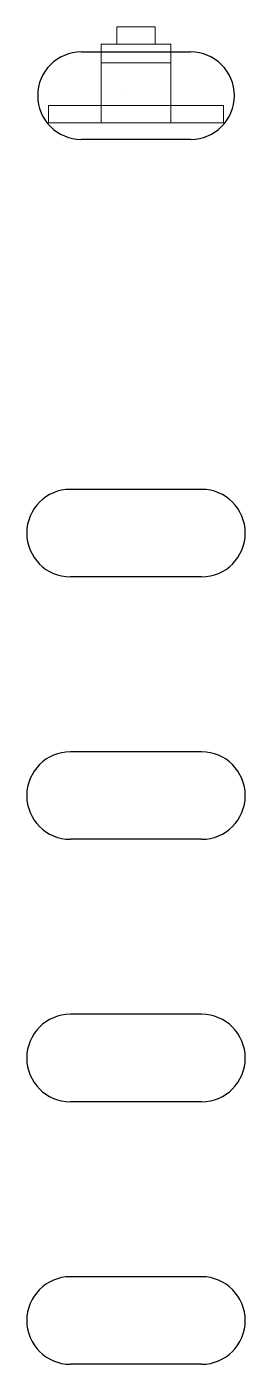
# Model space of a CAD drawing. Extents: x 0.8 to 17.6, y 24.5 to 32.2.
# Drawn here: x 16.38 to 17.62, y 24.52 to 32.16 of the extents above.
import ezdxf

# ---------------------------------------------------------------- set-up
doc = ezdxf.new("R2010")
doc.units = 0
doc.header["$LTSCALE"] = 5
doc.header["$MEASUREMENT"] = 0
doc.layers.add('Z0_CUT500', color=4, linetype='Continuous')
doc.layers.add('Z0_TOPCOMP', color=6, linetype='Continuous')

msp = doc.modelspace()

# ---------------------------------------------------------------- linework, layer by layer
at = {"layer": 'Z0_CUT500', "color": 5, "linetype": 'Continuous', "lineweight": 25}
for p, q in [((16.6876, 32.0199), (17.3126, 32.0199)), ((17.3126, 31.5199), (16.6876, 31.5199)), ((17.375, 29.5199), (16.625, 29.5199)), ((17.375, 29.0199), (16.625, 29.0199)), ((17.375, 28.0199), (16.625, 28.0199)), ((17.375, 27.5199), (16.625, 27.5199)), ((17.375, 26.5199), (16.625, 26.5199)), ((17.375, 26.0199), (16.625, 26.0199)), ((17.375, 25.0199), (16.625, 25.0199)), ((17.375, 24.5199), (16.625, 24.5199))]:
    msp.add_line(p, q, dxfattribs=at)
for centre, start, end in [((16.6876, 31.7699), 90, -90), ((17.3126, 31.7699), -90, 90), ((16.625, 29.2699), 90, -90), ((17.375, 29.2699), -90, 90), ((16.625, 27.7699), 90, -90), ((17.375, 27.7699), -90, 90), ((16.625, 26.2699), 90, -90), ((17.375, 26.2699), -90, 90), ((16.625, 24.7699), 90, -90), ((17.375, 24.7699), -90, 90)]:
    msp.add_arc(centre, 0.25, start, end, dxfattribs=at)
at = {"layer": 'Z0_TOPCOMP', "color": 6, "linetype": 'Continuous', "lineweight": 5}
for p, q in [((16.8901, 32.0637), (16.8901, 32.1637)), ((16.8901, 32.1637), (17.1101, 32.1637)), ((17.1101, 32.1637), (17.1101, 32.0637)), ((16.8001, 31.6137), (16.8001, 32.0637)), ((16.8001, 32.0637), (17.2001, 32.0637)), ((17.1101, 32.0637), (16.8901, 32.0637)), ((17.2001, 32.0637), (17.2001, 31.6137)), ((16.8001, 31.9574), (16.8001, 32.0199)), ((16.8001, 32.0199), (17.2001, 32.0199)), ((17.2001, 31.9574), (16.8001, 31.9574)), ((17.2001, 32.0199), (17.2001, 31.9574)), ((16.4376, 31.7699), (16.4376, 31.7699)), ((16.9376, 31.7699), (16.9376, 31.7699)), ((17.5626, 31.7699), (17.5626, 31.7699)), ((17.5626, 31.7699), (17.5626, 31.7699)), ((16.5001, 31.7137), (16.5001, 31.6137)), ((17.5001, 31.7137), (16.5001, 31.7137)), ((17.5001, 31.6137), (17.5001, 31.7137)), ((16.5001, 31.6137), (17.5001, 31.6137)), ((17.2001, 31.6137), (16.8001, 31.6137))]:
    msp.add_line(p, q, dxfattribs=at)

doc.saveas('drawing.dxf')
